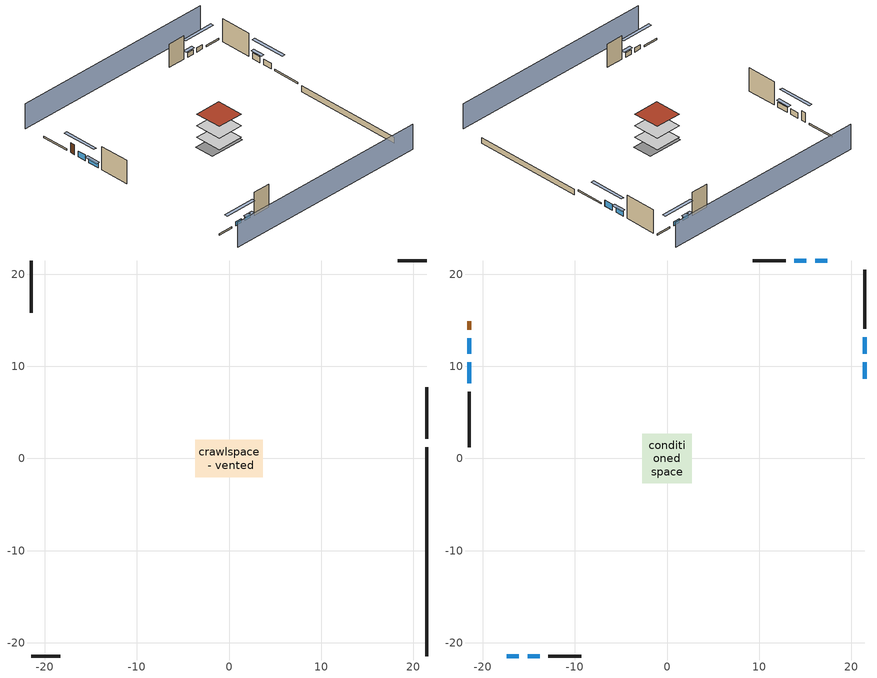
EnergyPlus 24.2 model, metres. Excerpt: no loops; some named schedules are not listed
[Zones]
crawlspace - vented
 floor foundation (Slab1 construction): -3.64,-2.02 -3.64,2.02 3.64,2.02 3.64,-2.02 z-0.91
 wall outside (RimJoist1 construction): 21.44,2.13 21.44,7.74 z0.3:0.61
 wall outside (RimJoist2 construction): -21.44,-21.44 -18.34,-21.44 z0.3:0.61
 wall outside (RimJoist3 construction): -21.44,21.44 -21.44,15.84 z0.3:0.61
 wall outside (RimJoist4 construction): 21.44,21.44 18.34,21.44 z0.3:0.61
 wall foundation (FoundationWall1 construction): 21.44,-21.44 21.44,1.2 z-0.91:0.3
conditioned space
 floor to crawlspace - vented (Floor1 construction): -2.71,-2.71 -2.71,2.71 2.71,2.71 2.71,-2.71 z0.3
 floor adiabatic (AdiabaticFloorConstruction): -2.71,-2.71 -2.71,2.71 2.71,2.71 2.71,-2.71 z2.74
 wall outside (AdiabaticWallConstruction 1): -21.44,14.91 -21.44,13.99 z0.3:2.34
 wall outside (AdiabaticWallConstruction): 21.44,8.67 21.44,10.46 / 21.44,11.39 21.44,13.18 z0.3:1.49; -17.41,-21.44 -16.07,-21.44 / -15.14,-21.44 -13.81,-21.44 / 17.41,21.44 16.07,21.44 / 15.14,21.44 13.81,21.44 z0.3:1.19; -21.44,13.06 -21.44,11.36 z0.3:1.46; -21.44,10.43 -21.44,8.15 z0.3:1.31
 wall outside (Wall1 construction): 21.44,14.11 21.44,20.51 z0.3:5.18
 wall outside (Wall2 construction): -12.88,-21.44 -9.32,-21.44 z0.3:5.18
 wall outside (Wall3 construction): -21.44,7.22 -21.44,1.2 z0.3:5.18
 wall outside (Wall4 construction): 12.88,21.44 9.32,21.44 z0.3:5.18
 window (WindowConstruction): 21.44,8.67 21.44,10.46 z0.3:1.49
 window (WindowConstruction 1): 21.44,11.39 21.44,13.18 z0.3:1.49
 window (WindowConstruction 2): -17.41,-21.44 -16.07,-21.44 z0.3:1.19
 window (WindowConstruction 3): -15.14,-21.44 -13.81,-21.44 z0.3:1.19
 window (WindowConstruction 4): -21.44,13.06 -21.44,11.36 z0.3:1.46
 window (WindowConstruction 5): -21.44,10.43 -21.44,8.15 z0.3:1.31
 window (WindowConstruction 6): 17.41,21.44 16.07,21.44 z0.3:1.19
 window (WindowConstruction 7): 15.14,21.44 13.81,21.44 z0.3:1.19
 door (Door): -21.44,14.91 -21.44,13.99 z0.3:2.34
 ceiling adiabatic (AdiabaticFloorConstruction): 2.71,-2.71 2.71,2.71 -2.71,2.71 -2.71,-2.71 z2.74
 roof outside (Roof1 construction): -2.71,2.71 -2.71,-2.71 2.71,-2.71 2.71,2.71 z5.18
shading: 21.44,26.02 -21.44,26.02 / -21.44,-26.02 21.44,-26.02 z0:5.18; 21.44,13.2 21.44,5.93 22.05,5.93 22.05,13.2 z4.24; 21.44,13.48 21.44,11.08 22.05,11.08 22.05,13.48 z1.8; -13.33,-21.44 -20.15,-21.44 -20.15,-22.05 -13.33,-22.05 z3.93; -13.5,-21.44 -15.45,-21.44 -15.45,-22.05 -13.5,-22.05 z1.49; -21.44,8.62 -21.44,15.81 -22.05,15.81 -22.05,8.62 z4.21; -21.44,7.85 -21.44,10.74 -22.05,10.74 -22.05,7.85 z1.62; 13.33,21.44 20.15,21.44 20.15,22.05 13.33,22.05 z3.93; 13.5,21.44 15.45,21.44 15.45,22.05 13.5,22.05 z1.49
[Building]
Building 1: Terrain=Suburbs
[Site:Location]
Portland Intl Arpt_OR: Latitude {deg}=45.59; Longitude {deg}=-122.6; Time Zone {hr}=-8; Elevation {m}=33; Keep Site Location Information=Yes
[Site:GroundTemperature:Shallow]
10.2558, 8.96328, 8.85977, 9.47314, 11.9355, 14.3863, 16.5111, 17.8571, 17.9714, 16.8767, 14.8061, 12.4304
[Site:WaterMainsTemperature]
Calculation Method=Schedule; Temperature Schedule=mains temperature schedule
[Material] Roughness=Rough; Thermal Absorptance=0.9
Name | Thickness {m} | Conductivity {W/m-K} | Density {kg/m3} | Specific Heat {J/kg-K} | Solar Absorptance | Visible Absorptance
asphalt or fiberglass shingles | 0.00635 | 0.162714 | 1121.4 | 1465.45 | 0.85 | 0.85
concrete 8.0 in. | 0.2032 | 1.803125 | 2242.8 | 837.4 | 0.7 | 0.7
door material | 0.04445 | 0.0612267 | 512.64 | 1214.23 | 0.7 | 0.7
floor covering | 0.0127 | 0.0433444 | 54.468 | 1339.84 | 0.6 | 0.6
floor rigid ins; wall rigid ins | 0.512978 | 0.029427 | 32.04 | 1214.23 | 0.7 | 0.7
floor stud and cavity | 0.1397 | 0.923637 | 92.3553 | 1139.71 | 0.7 | 0.7
floor stud and cavity 1 | 0.1397 | 1.75129 | 37.0049 | 1207.88 | 0.7 | 0.7
furniture material conditioned space 1 | 0.1524 | 0.115458 | 640.8 | 1214.23 | 0.6 | 0.6
gypsum board | 0.0127 | 0.160291 | 801 | 837.4 | 0.6 | 0.6
osb sheathing 0.5 in. | 0.0127 | 0.115458 | 512.64 | 1214.23 | 0.7 | 0.7
osb sheathing 0.75 in. | 0.01905 | 0.115458 | 512.64 | 1214.23 | 0.7 | 0.7
rim joist stud and cavity | 0.0508 | 0.178688 | 50.32683 | 1063.81 | 0.6 | 0.6
roof rigid ins | 0.103632 | 0.029427 | 32.04 | 1214.23 | 0.7 | 0.7
roof stud and cavity | 0.2032 | 0.0828465 | 78.34581 | 1123.46 | 0.7 | 0.7
soil 0.5 in. | 0.0127 | 1.3848 | 1842.3 | 418.7 | 0.7 | 0.7
wall stud and cavity | 0.1397 | 0.550994 | 139.0536 | 1170.24 | 0.7 | 0.7
wall stud and cavity 1 | 0.0889 | 0.380278 | 52.3479 | 1209.89 | 0.7 | 0.7
wall stud and cavity 2 | 0.0889 | 0.391764 | 83.0341 | 1211.67 | 0.7 | 0.7
wood siding | 0.0254 | 0.102417 | 544.68 | 1172.36 | 0.85 | 0.85
wood siding 1; wood siding 2 | 0.0254 | 0.102417 | 544.68 | 1172.36 | 0.7 | 0.7
[WindowMaterial:SimpleGlazingSystem]
WindowMaterial: U-Factor {W/m2-K}=2.78222; Solar Heat Gain Coefficient=0.56
[Construction]
AdiabaticFloorConstruction: floor stud and cavity 1, floor rigid ins, osb sheathing 0.75 in., floor covering
AdiabaticWallConstruction: wood siding 1, wall rigid ins, wall stud and cavity 1, gypsum board
AdiabaticWallConstruction 1: wood siding 2, wall rigid ins, wall stud and cavity 1, gypsum board
Door: door material
Floor1 construction: floor stud and cavity, osb sheathing 0.75 in., floor covering
FoundationWall1 construction: concrete 8.0 in.
furniture construction conditioned space 1: furniture material conditioned space 1
PartitionWallConstruction: gypsum board, wall stud and cavity 2, gypsum board
RimJoist1 construction; RimJoist2 construction; RimJoist3 construction; RimJoist4 construction: wood siding, rim joist stud and cavity
Roof1 construction: asphalt or fiberglass shingles, roof rigid ins, osb sheathing 0.75 in., roof stud and cavity, gypsum board
Slab1 construction: soil 0.5 in.
Wall1 construction; Wall2 construction; Wall3 construction; Wall4 construction: wood siding, osb sheathing 0.5 in., wall stud and cavity, gypsum board
WindowConstruction; WindowConstruction 1; WindowConstruction 2; WindowConstruction 3; WindowConstruction 4; WindowConstruction 5; WindowConstruction 6; WindowConstruction 7: WindowMaterial
[Zone] Multiplier=1; Part of Total Floor Area=Yes
Name | Volume {m3}
conditioned space | 143.623
crawlspace - vented | 35.9058
[Space]
Name | Zone | Volume {m3}
conditioned space 1 | conditioned space | 143.623
crawlspace - vented 1 | crawlspace - vented | 35.9058
[SurfaceProperty:IncidentSolarMultiplier] Incident Solar Multiplier=1; Incident Solar Multiplier Schedule=trans schedule winter=0.85 summer=0.7
Window1; Window2; Window3; Window4; Window5; Window6; Window7; Window8
[InternalMass] Zone or ZoneList=conditioned space; Space or SpaceList=conditioned space 1
Name | Construction | Surface Area {m2}
furniture mass conditioned space 1 | furniture construction conditioned space 1 | 23.56021
partition wall mass | PartitionWallConstruction | 58.90053
[ElectricEquipment] Zone or ZoneList or Space or SpaceList=conditioned space 1; Design Level Calculation Method=EquipmentLevel; Fraction Latent=0
Name | Schedule | Design Level {W} | Fraction Radiant | Fraction Lost
clothes dryer | clothes dryer schedule | 0 | 0 | 1
clothes washer | clothes washer schedule | 0 | 0 | 1
cooking range | cooking range schedule | 0 | 0 | 1
dishwasher | dishwasher schedule | 0 | 0 | 1
freezer | freezer schedule | 194.914 | 0.6 | 0
fridge | fridge schedule | 54.7945 | 0.6 | 0
mech vent house fan | mech vent house fan schedule | 0 | 0 | 1
mech vent house fan cfis | mech vent house fan cfis schedule | 0 | 0 | 0
whole house fan | Always On Discrete | 0 | 0 | 1
[OtherEquipment] Zone or ZoneList or Space or SpaceList=conditioned space 1; Design Level Calculation Method=EquipmentLevel
Name | Fuel Type | Schedule | Design Level {W} | Fraction Latent | Fraction Radiant | Fraction Lost
clothes dryer 1 | Electricity | clothes dryer schedule | 0 | 0 | 0 | 1
cooking range 1 | NaturalGas | cooking range schedule | 0 | 0 | 0 | 1
general water use latent | None | general water use schedule | 0 | 1 | 0 | 0
general water use sensible | None | general water use schedule | 0 | 0 | 0.6 | 0
mech vent house fan latent load; water heater lat | None | Always On Discrete | 0 | 1 | 0 | 0
mech vent house fan sensible load; water heater sens | None | Always On Discrete | 0 | 0 | 0 | 0
water heater energy adjustment1 | Electricity | Always On Discrete | 0.01 | 0 | 0 | 1
[ZoneInfiltration:DesignFlowRate] Schedule=Always On Discrete
Name | Zone or ZoneList or Space or SpaceList | Design Flow Rate Calculation Method | Design Flow Rate {m3/s} | Air Changes per Hour {1/hr} | Constant Term Coefficient | Temperature Term Coefficient | Velocity Term Coefficient | Velocity Squared Term Coefficient
infil flow; natural vent flow; whole house fan flow | conditioned space 1 | Flow/Zone | 0
infil crawlspace - vented 1 | crawlspace - vented 1 | AirChanges/Hour |  | 2.6013 | 1 | 0 | 0 | 0
[SurfaceProperty:ExposedFoundationPerimeter]
Slab1: Exposed Perimeter Calculation Method=TotalExposedPerimeter; Total Exposed Perimeter {m}=22.64664
[Foundation:Kiva]
Foundation Kiva 1: Initial Indoor Air Temperature {C}=7.86103; Wall Height Above Grade {m}=0.3048; Wall Depth Below Slab {m}=0.2032
[Foundation:Kiva:Settings]
Soil Conductivity {W/m-K}=1.3848; Soil Density {kg/m3}=1842.3; Soil Specific Heat {J/kg-K}=418.7; Ground Solar Absorptivity=0.9; Ground Thermal Absorptivity=0.9; Ground Surface Roughness {m}=0.03; Far-Field Width {m}=40; Deep-Ground Boundary Condition=ZeroFlux; Deep-Ground Depth {m}=40; Minimum Cell Dimension {m}=0.2; Maximum Cell Growth Coefficient=3; Simulation Timestep=Timestep
[EnergyManagementSystem:GlobalVariable]
infil_program_Qfan
infil_program_Qinf
natural_vent_program_Qnv
natural_vent_program_Qwhf
[EnergyManagementSystem:Sensor]
Name | Output:Variable or Output:Meter Index Key | Output:Variable or Output:Meter
airflow_gain | infil flow | Infiltration Sensible Heat Gain Energy
airflow_gain_1 | natural vent flow | Infiltration Sensible Heat Gain Energy
airflow_gain_2 | whole house fan flow | Infiltration Sensible Heat Gain Energy
airflow_loss | infil flow | Infiltration Sensible Heat Loss Energy
airflow_loss_1 | natural vent flow | Infiltration Sensible Heat Loss Energy
airflow_loss_2 | whole house fan flow | Infiltration Sensible Heat Loss Energy
clg_load_cond |  | Cooling:EnergyTransfer:Zone:CONDITIONED SPACE
clg_sp_s; clg_sp_s_1 | cooling setpoint | Schedule Value
cool_season | cooling season schedule | Schedule Value
htg_load_cond |  | Heating:EnergyTransfer:Zone:CONDITIONED SPACE
htg_sp_s; htg_sp_s_1 | heating setpoint | Schedule Value
ig_ee_conv | clothes dryer | Electric Equipment Convective Heating Energy
ig_ee_conv_2 | cooking range | Electric Equipment Convective Heating Energy
ig_ee_conv_4 | freezer | Electric Equipment Convective Heating Energy
ig_ee_conv_5 | fridge | Electric Equipment Convective Heating Energy
ig_ee_conv_6 | whole house fan | Electric Equipment Convective Heating Energy
ig_ee_rad | clothes dryer | Electric Equipment Radiant Heating Energy
ig_ee_rad_2 | cooking range | Electric Equipment Radiant Heating Energy
ig_ee_rad_4 | freezer | Electric Equipment Radiant Heating Energy
ig_ee_rad_5 | fridge | Electric Equipment Radiant Heating Energy
ig_ee_rad_6 | whole house fan | Electric Equipment Radiant Heating Energy
ig_oe_conv | clothes dryer 1 | Other Equipment Convective Heating Energy
ig_oe_conv_1 | cooking range 1 | Other Equipment Convective Heating Energy
ig_oe_conv_2 | general water use latent | Other Equipment Convective Heating Energy
ig_oe_conv_3 | general water use sensible | Other Equipment Convective Heating Energy
ig_oe_conv_4 | water heater energy adjustment1 | Other Equipment Convective Heating Energy
ig_oe_conv_5 | water heater lat | Other Equipment Convective Heating Energy
ig_oe_conv_6 | water heater sens | Other Equipment Convective Heating Energy
ig_oe_rad | clothes dryer 1 | Other Equipment Radiant Heating Energy
ig_oe_rad_1 | cooking range 1 | Other Equipment Radiant Heating Energy
ig_oe_rad_2 | general water use latent | Other Equipment Radiant Heating Energy
ig_oe_rad_3 | general water use sensible | Other Equipment Radiant Heating Energy
ig_oe_rad_4 | water heater energy adjustment1 | Other Equipment Radiant Heating Energy
ig_oe_rad_5 | water heater lat | Other Equipment Radiant Heating Energy
ig_oe_rad_6 | water heater sens | Other Equipment Radiant Heating Energy
im_conv | furniture mass conditioned space 1 | Surface Inside Face Convection Heat Gain Energy
im_conv_1 | partition wall mass | Surface Inside Face Convection Heat Gain Energy
im_ig | furniture mass conditioned space 1 | Surface Inside Face Internal Gains Radiation Heat Gain Energy
im_ig_1 | partition wall mass | Surface Inside Face Internal Gains Radiation Heat Gain Energy
im_lgt | furniture mass conditioned space 1 | Surface Inside Face Lights Radiation Heat Gain Energy
im_lgt_1 | partition wall mass | Surface Inside Face Lights Radiation Heat Gain Energy
im_sol | furniture mass conditioned space 1 | Surface Inside Face Solar Radiation Heat Gain Energy
im_sol_1 | partition wall mass | Surface Inside Face Solar Radiation Heat Gain Energy
im_surf | furniture mass conditioned space 1 | Surface Inside Face Net Surface Thermal Radiation Heat Gain Energy
im_surf_1 | partition wall mass | Surface Inside Face Net Surface Thermal Radiation Heat Gain Energy
mv_conv | mech vent house fan | Electric Equipment Convective Heating Energy
mv_conv_1 | mech vent house fan cfis | Electric Equipment Convective Heating Energy
mv_conv_2 | mech vent house fan latent load | Other Equipment Convective Heating Energy
mv_conv_3 | mech vent house fan sensible load | Other Equipment Convective Heating Energy
mv_rad | mech vent house fan | Electric Equipment Radiant Heating Energy
mv_rad_1 | mech vent house fan cfis | Electric Equipment Radiant Heating Energy
mv_rad_2 | mech vent house fan latent load | Other Equipment Radiant Heating Energy
mv_rad_3 | mech vent house fan sensible load | Other Equipment Radiant Heating Energy
natural_vent_s | natural vent schedule | Schedule Value
out_pb_s |  | Site Outdoor Air Barometric Pressure
out_wt_s |  | Site Outdoor Air Humidity Ratio
site_vw_s |  | Site Wind Speed
ss_back_out | Window1 | Surface Window Shortwave from Zone Back Out Window Heat Transfer Rate
ss_back_out_1 | Window2 | Surface Window Shortwave from Zone Back Out Window Heat Transfer Rate
ss_back_out_2 | Window3 | Surface Window Shortwave from Zone Back Out Window Heat Transfer Rate
ss_back_out_3 | Window4 | Surface Window Shortwave from Zone Back Out Window Heat Transfer Rate
ss_back_out_4 | Window5 | Surface Window Shortwave from Zone Back Out Window Heat Transfer Rate
ss_back_out_5 | Window6 | Surface Window Shortwave from Zone Back Out Window Heat Transfer Rate
ss_back_out_6 | Window7 | Surface Window Shortwave from Zone Back Out Window Heat Transfer Rate
ss_back_out_7 | Window8 | Surface Window Shortwave from Zone Back Out Window Heat Transfer Rate
ss_conv | Door1 | Surface Inside Face Convection Heat Gain Energy
ss_conv_1 | Window1 | Surface Inside Face Convection Heat Gain Energy
ss_conv_2 | Window2 | Surface Inside Face Convection Heat Gain Energy
ss_conv_3 | Window3 | Surface Inside Face Convection Heat Gain Energy
ss_conv_4 | Window4 | Surface Inside Face Convection Heat Gain Energy
ss_conv_5 | Window5 | Surface Inside Face Convection Heat Gain Energy
ss_conv_6 | Window6 | Surface Inside Face Convection Heat Gain Energy
ss_conv_7 | Window7 | Surface Inside Face Convection Heat Gain Energy
ss_conv_8 | Window8 | Surface Inside Face Convection Heat Gain Energy
ss_ig | Door1 | Surface Inside Face Internal Gains Radiation Heat Gain Energy
ss_ig_1 | Window1 | Surface Inside Face Internal Gains Radiation Heat Gain Energy
ss_ig_2 | Window2 | Surface Inside Face Internal Gains Radiation Heat Gain Energy
ss_ig_3 | Window3 | Surface Inside Face Internal Gains Radiation Heat Gain Energy
ss_ig_4 | Window4 | Surface Inside Face Internal Gains Radiation Heat Gain Energy
ss_ig_5 | Window5 | Surface Inside Face Internal Gains Radiation Heat Gain Energy
ss_ig_6 | Window6 | Surface Inside Face Internal Gains Radiation Heat Gain Energy
ss_ig_7 | Window7 | Surface Inside Face Internal Gains Radiation Heat Gain Energy
ss_ig_8 | Window8 | Surface Inside Face Internal Gains Radiation Heat Gain Energy
ss_lgt | Door1 | Surface Inside Face Lights Radiation Heat Gain Energy
ss_sol | Door1 | Surface Inside Face Solar Radiation Heat Gain Energy
ss_surf | Door1 | Surface Inside Face Net Surface Thermal Radiation Heat Gain Energy
ss_surf_1 | Window1 | Surface Inside Face Net Surface Thermal Radiation Heat Gain Energy
ss_surf_2 | Window2 | Surface Inside Face Net Surface Thermal Radiation Heat Gain Energy
ss_surf_3 | Window3 | Surface Inside Face Net Surface Thermal Radiation Heat Gain Energy
ss_surf_4 | Window4 | Surface Inside Face Net Surface Thermal Radiation Heat Gain Energy
ss_surf_5 | Window5 | Surface Inside Face Net Surface Thermal Radiation Heat Gain Energy
ss_surf_6 | Window6 | Surface Inside Face Net Surface Thermal Radiation Heat Gain Energy
ss_surf_7 | Window7 | Surface Inside Face Net Surface Thermal Radiation Heat Gain Energy
ss_surf_8 | Window8 | Surface Inside Face Net Surface Thermal Radiation Heat Gain Energy
ss_trans_in | Window1 | Surface Window Transmitted Solar Radiation Rate
ss_trans_in_1 | Window2 | Surface Window Transmitted Solar Radiation Rate
ss_trans_in_2 | Window3 | Surface Window Transmitted Solar Radiation Rate
ss_trans_in_3 | Window4 | Surface Window Transmitted Solar Radiation Rate
ss_trans_in_4 | Window5 | Surface Window Transmitted Solar Radiation Rate
ss_trans_in_5 | Window6 | Surface Window Transmitted Solar Radiation Rate
ss_trans_in_6 | Window7 | Surface Window Transmitted Solar Radiation Rate
ss_trans_in_7 | Window8 | Surface Window Transmitted Solar Radiation Rate
ss_trans_out | Window1 | Surface Inside Face Initial Transmitted Diffuse Transmitted Out Window Solar Radiation Rate
ss_trans_out_1 | Window2 | Surface Inside Face Initial Transmitted Diffuse Transmitted Out Window Solar Radiation Rate
ss_trans_out_2 | Window3 | Surface Inside Face Initial Transmitted Diffuse Transmitted Out Window Solar Radiation Rate
ss_trans_out_3 | Window4 | Surface Inside Face Initial Transmitted Diffuse Transmitted Out Window Solar Radiation Rate
ss_trans_out_4 | Window5 | Surface Inside Face Initial Transmitted Diffuse Transmitted Out Window Solar Radiation Rate
ss_trans_out_5 | Window6 | Surface Inside Face Initial Transmitted Diffuse Transmitted Out Window Solar Radiation Rate
ss_trans_out_6 | Window7 | Surface Inside Face Initial Transmitted Diffuse Transmitted Out Window Solar Radiation Rate
ss_trans_out_7 | Window8 | Surface Inside Face Initial Transmitted Diffuse Transmitted Out Window Solar Radiation Rate
s_conv | Floor1 | Surface Inside Face Convection Heat Gain Energy
s_conv_1 | inferred conditioned ceiling | Surface Inside Face Convection Heat Gain Energy
s_conv_2 | inferred conditioned floor | Surface Inside Face Convection Heat Gain Energy
s_conv_3 | Roof1 | Surface Inside Face Convection Heat Gain Energy
s_conv_4 | Wall1 | Surface Inside Face Convection Heat Gain Energy
s_conv_5 | Wall2 | Surface Inside Face Convection Heat Gain Energy
s_conv_6 | Wall3 | Surface Inside Face Convection Heat Gain Energy
s_conv_7 | Wall4 | Surface Inside Face Convection Heat Gain Energy
s_ig | Floor1 | Surface Inside Face Internal Gains Radiation Heat Gain Energy
s_ig_1 | inferred conditioned ceiling | Surface Inside Face Internal Gains Radiation Heat Gain Energy
s_ig_2 | inferred conditioned floor | Surface Inside Face Internal Gains Radiation Heat Gain Energy
s_ig_3 | Roof1 | Surface Inside Face Internal Gains Radiation Heat Gain Energy
s_ig_4 | Wall1 | Surface Inside Face Internal Gains Radiation Heat Gain Energy
s_ig_5 | Wall2 | Surface Inside Face Internal Gains Radiation Heat Gain Energy
s_ig_6 | Wall3 | Surface Inside Face Internal Gains Radiation Heat Gain Energy
s_ig_7 | Wall4 | Surface Inside Face Internal Gains Radiation Heat Gain Energy
s_lgt | Floor1 | Surface Inside Face Lights Radiation Heat Gain Energy
s_lgt_1 | inferred conditioned ceiling | Surface Inside Face Lights Radiation Heat Gain Energy
s_lgt_2 | inferred conditioned floor | Surface Inside Face Lights Radiation Heat Gain Energy
s_lgt_3 | Roof1 | Surface Inside Face Lights Radiation Heat Gain Energy
s_lgt_4 | Wall1 | Surface Inside Face Lights Radiation Heat Gain Energy
s_lgt_5 | Wall2 | Surface Inside Face Lights Radiation Heat Gain Energy
s_lgt_6 | Wall3 | Surface Inside Face Lights Radiation Heat Gain Energy
s_lgt_7 | Wall4 | Surface Inside Face Lights Radiation Heat Gain Energy
s_sol | Floor1 | Surface Inside Face Solar Radiation Heat Gain Energy
s_sol_1 | inferred conditioned ceiling | Surface Inside Face Solar Radiation Heat Gain Energy
s_sol_2 | inferred conditioned floor | Surface Inside Face Solar Radiation Heat Gain Energy
s_sol_3 | Roof1 | Surface Inside Face Solar Radiation Heat Gain Energy
s_sol_4 | Wall1 | Surface Inside Face Solar Radiation Heat Gain Energy
s_sol_5 | Wall2 | Surface Inside Face Solar Radiation Heat Gain Energy
s_sol_6 | Wall3 | Surface Inside Face Solar Radiation Heat Gain Energy
s_sol_7 | Wall4 | Surface Inside Face Solar Radiation Heat Gain Energy
s_surf | Floor1 | Surface Inside Face Net Surface Thermal Radiation Heat Gain Energy
s_surf_1 | inferred conditioned ceiling | Surface Inside Face Net Surface Thermal Radiation Heat Gain Energy
s_surf_2 | inferred conditioned floor | Surface Inside Face Net Surface Thermal Radiation Heat Gain Energy
s_surf_3 | Roof1 | Surface Inside Face Net Surface Thermal Radiation Heat Gain Energy
s_surf_4 | Wall1 | Surface Inside Face Net Surface Thermal Radiation Heat Gain Energy
s_surf_5 | Wall2 | Surface Inside Face Net Surface Thermal Radiation Heat Gain Energy
s_surf_6 | Wall3 | Surface Inside Face Net Surface Thermal Radiation Heat Gain Energy
s_surf_7 | Wall4 | Surface Inside Face Net Surface Thermal Radiation Heat Gain Energy
water_heater_T_set | water heater setpoint | Schedule Value
[EnergyManagementSystem:Actuator]
Name | Actuated Component Unique | Actuated Component Type | Actuated Component Control Type
fridge_schedule_act | fridge schedule | Schedule:Constant | Schedule Value
infil_flow_act | infil flow | Zone Infiltration | Air Exchange Flow Rate
mech_vent_house_fan_cfis_act | mech vent house fan cfis | ElectricEquipment | Electricity Rate
mech_vent_house_fan_latent_load_act | mech vent house fan latent load | OtherEquipment | Power Level
mech_vent_house_fan_sensible_load_act | mech vent house fan sensible load | OtherEquipment | Power Level
natural_vent_flow_act | natural vent flow | Zone Infiltration | Air Exchange Flow Rate
water_heater_HPWHSchedOverride | water heater setpoint | Schedule:Constant | Schedule Value
water_heater_hpwh_ec_adj_act | water heater energy adjustment1 | OtherEquipment | Power Level
water_heater_lat_act | water heater lat | OtherEquipment | Power Level
water_heater_LESchedOverride | water heater BottomElementSetpoint | Schedule:Constant | Schedule Value
water_heater_sens_act | water heater sens | OtherEquipment | Power Level
water_heater_UESchedOverride | water heater TopElementSetpoint | Schedule:Constant | Schedule Value
whole_house_fan_act | whole house fan | ElectricEquipment | Electricity Rate
whole_house_fan_flow_act | whole house fan flow | Zone Infiltration | Air Exchange Flow Rate
